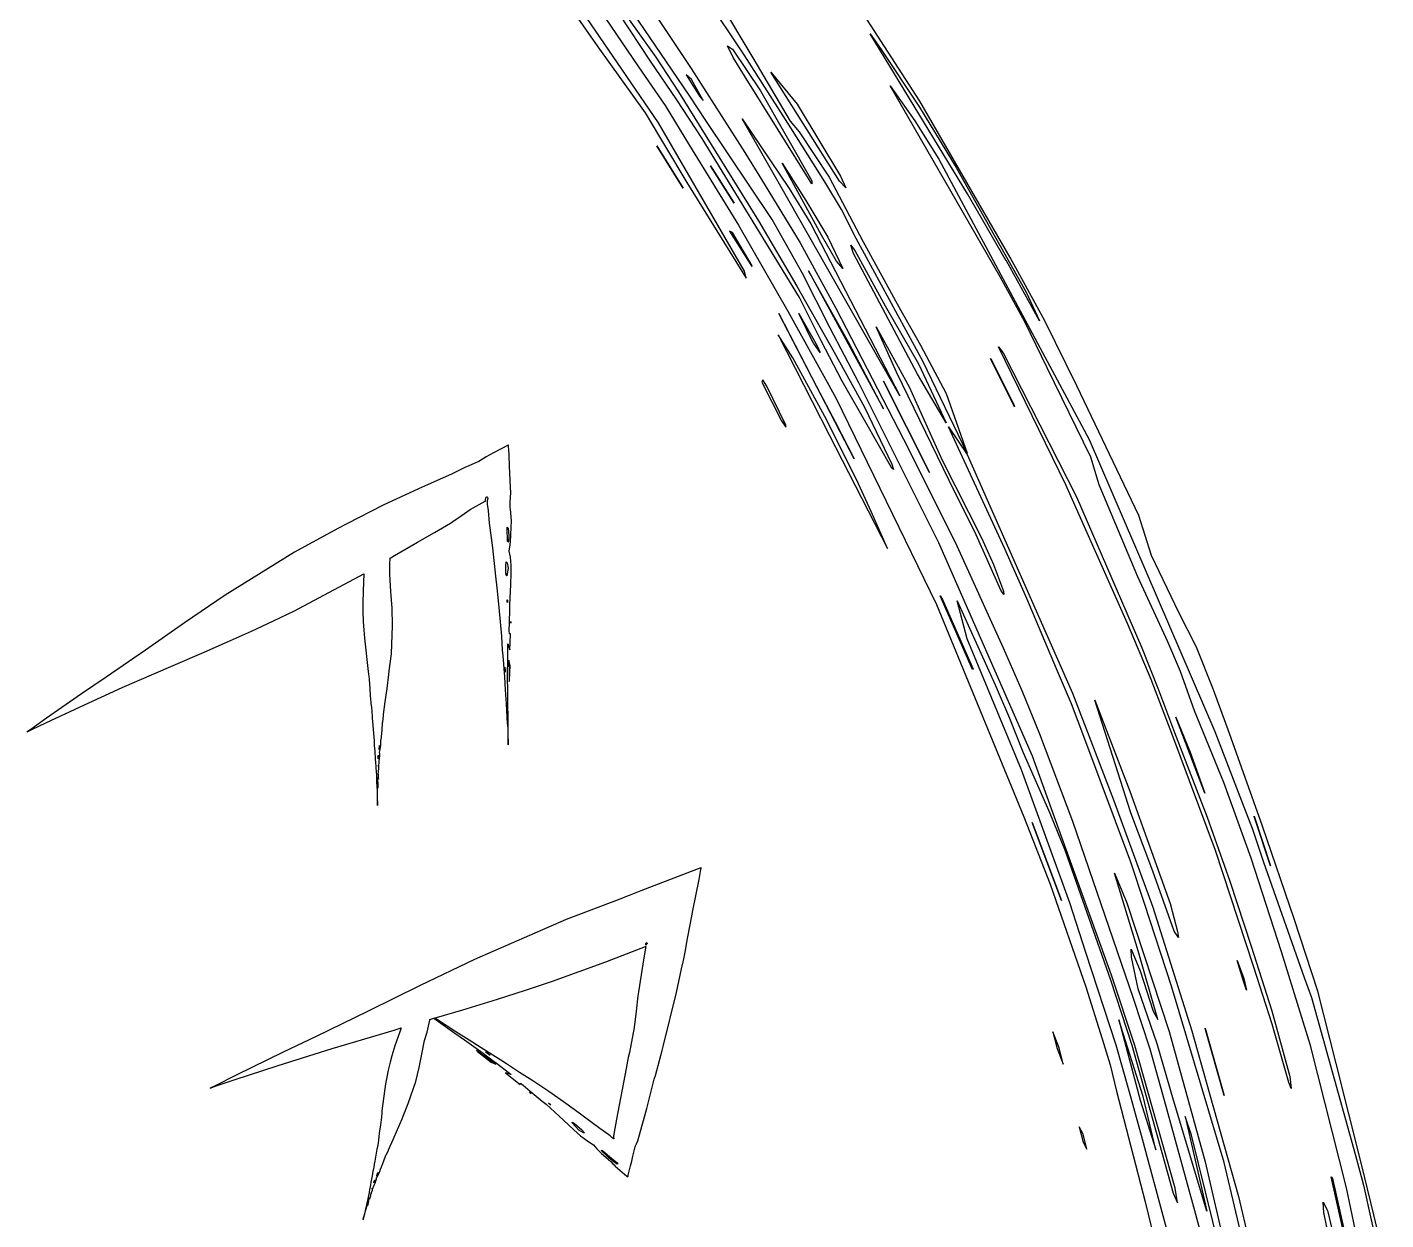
# Model space of a CAD drawing. Extents: x 0 to 153, y 0 to 357.
# Drawn here: x 124.64 to 151.35, y 298.52 to 321.98 of the extents above; entities that cross this region are included whole.
import ezdxf

# ---------------------------------------------------------------- set-up
doc = ezdxf.new("R2010")
doc.units = 0

msp = doc.modelspace()

# ---------------------------------------------------------------- linework, layer by layer
at = {"layer": 'Layer 1'}
for p, q in [((142.185082, 320.526338), (140.268872, 323.502463)), ((136.595697, 320.763963), (134.888667, 323.263043)), ((136.893815, 321.316627), (135.659805, 323.189277)), ((136.638201, 322.750932), (137.692381, 321.171052)), ((138.730272, 321.442166), (137.795897, 322.850136)), ((135.281441, 322.420643), (135.855878, 321.597119)), ((135.789028, 322.473133), (136.656578, 321.204023)), ((137.652411, 320.645268), (136.436511, 322.427698)), ((138.245717, 322.478054), (138.900678, 321.383004)), ((136.405306, 322.216928), (136.993378, 321.391801)), ((138.405, 321.615), (138.404408, 321.61472)), ((138.404408, 321.61472), (138.501413, 321.548849)), ((138.518849, 321.38401), (138.405, 321.615)), ((143.120285, 318.703721), (141.211915, 321.849591)), ((141.211915, 321.849591), (141.427025, 321.545548)), ((135.855878, 321.597119), (136.785503, 320.296459)), ((136.993378, 321.391801), (137.44103, 320.712083)), ((138.501413, 321.548849), (139.050546, 320.733628)), ((138.737757, 321.026105), (138.518849, 321.38401)), ((139.647211, 320.002916), (138.730272, 321.442166)), ((138.900678, 321.383004), (139.639005, 320.136104)), ((141.427025, 321.545548), (142.17648, 320.406548)), ((136.656578, 321.204023), (137.176338, 320.442901)), ((137.410521, 320.551907), (136.893815, 321.316627)), ((137.692381, 321.171052), (138.748051, 319.518292)), ((140.604057, 318.955675), (139.257437, 321.098455)), ((139.257437, 321.098455), (139.773, 320.47)), ((137.694829, 320.955327), (137.595382, 321.048601)), ((137.595382, 321.048601), (137.85377, 320.622895)), ((137.929, 320.538), (137.694829, 320.955327)), ((140.063477, 318.904255), (138.737757, 321.026105)), ((143.768248, 317.071815), (141.603118, 320.831805)), ((141.603118, 320.831805), (142.087535, 320.139514)), ((137.049386, 320.099169), (136.595697, 320.763963)), ((137.906667, 319.796314), (137.410521, 320.551907)), ((137.44103, 320.712083), (139.01442, 318.174293)), ((137.97816, 320.149556), (137.652411, 320.645268)), ((137.85377, 320.622895), (137.929, 320.538)), ((139.050546, 320.733628), (140.061916, 318.960628)), ((136.785503, 320.296459), (137.607678, 318.928069)), ((137.176338, 320.442901), (137.658791, 319.65722)), ((137.929, 320.538), (137.929, 320.538)), ((139.773, 320.47), (139.772998, 320.46985)), ((139.772998, 320.46985), (140.629499, 319.05207)), ((142.17648, 320.406548), (142.903343, 319.221858)), ((143.960052, 317.454963), (142.185082, 320.526338)), ((138.738306, 317.182759), (137.049386, 320.099169)), ((139.28618, 318.198176), (137.97816, 320.149556)), ((139.454854, 318.846837), (138.693529, 320.181917)), ((138.693529, 320.181917), (139.61773, 318.808807)), ((139.639005, 320.136104), (139.814025, 319.921977)), ((142.087535, 320.139514), (142.560627, 319.385276)), ((139.822427, 316.667984), (137.906667, 319.796314)), ((140.321366, 318.943956), (139.647211, 320.002916)), ((139.814025, 319.921977), (140.406437, 319.033799)), ((137.531, 318.817), (137.012392, 319.646637)), ((137.012392, 319.646637), (137.531, 318.817)), ((137.658791, 319.65722), (138.624236, 318.08674)), ((138.748051, 319.518292), (139.07448, 318.989202)), ((138.072, 319.257), (138.07197, 319.256218)), ((138.07197, 319.256218), (138.536716, 318.518207)), ((138.536716, 318.518207), (138.072, 319.257)), ((140.251525, 317.889788), (139.47697, 319.309428)), ((139.47697, 319.309428), (139.947279, 318.570624)), ((142.560627, 319.385276), (145.516845, 313.874078)), ((142.903343, 319.221858), (144.276553, 316.767578)), ((139.07448, 318.989202), (139.831261, 317.738002)), ((140.061916, 318.960628), (140.063477, 318.904255)), ((140.644742, 318.394142), (140.321366, 318.943956)), ((140.406437, 319.033799), (141.067364, 317.774589)), ((140.729081, 318.825971), (140.604057, 318.955675)), ((140.629499, 319.05207), (140.729081, 318.825971)), ((137.531, 318.817), (137.531, 318.817)), ((137.607678, 318.928069), (138.774258, 317.044239)), ((139.455, 318.847), (139.454854, 318.846837)), ((141.793306, 314.733761), (139.455, 318.847)), ((139.61773, 318.808807), (140.044896, 318.111961)), ((143.886698, 317.387121), (143.120285, 318.703721)), ((139.947279, 318.570624), (140.379, 317.855)), ((139.01442, 318.174293), (139.767264, 316.886423)), ((139.874864, 317.149466), (139.28618, 318.198176)), ((140.935693, 317.823946), (140.644742, 318.394142)), ((138.447, 317.973), (138.881966, 317.276459)), ((138.501475, 317.943863), (138.447, 317.973)), ((138.447, 317.973), (138.447, 317.973)), ((138.891463, 317.289484), (138.501475, 317.943863)), ((138.624236, 318.08674), (139.59375, 316.39772)), ((140.044896, 318.111961), (141.793306, 314.733761)), ((140.547417, 317.381899), (140.251525, 317.889788)), ((139.831261, 317.738002), (140.535332, 316.456072)), ((140.379, 317.855), (140.378378, 317.8549)), ((140.378378, 317.8549), (140.673125, 317.23768)), ((140.828, 317.698), (140.827244, 317.697927)), ((140.827244, 317.697927), (140.906681, 317.587389)), ((140.879949, 317.532947), (140.828, 317.698)), ((142.244113, 315.415256), (140.935693, 317.823946)), ((141.067364, 317.774589), (141.778, 316.469)), ((140.673125, 317.23768), (140.547417, 317.381899)), ((142.142179, 315.154407), (140.879949, 317.532947)), ((140.906681, 317.587389), (141.50147, 316.500889)), ((143.887, 317.387), (143.886698, 317.387121)), ((144.539759, 316.204503), (143.887, 317.387)), ((144.641807, 316.204233), (143.960052, 317.454963)), ((138.774258, 317.044239), (138.738306, 317.182759)), ((138.881966, 317.276459), (138.891463, 317.289484)), ((140.426303, 316.061716), (139.874864, 317.149466)), ((140.79, 315.775), (139.998556, 317.19105)), ((139.998556, 317.19105), (141.470126, 314.47575)), ((144.249547, 316.184142), (143.768248, 317.071815)), ((139.767264, 316.886423), (140.502201, 315.587493)), ((140.249389, 315.81067), (139.822427, 316.667984)), ((144.276553, 316.767578), (144.539759, 316.204503)), ((140.893656, 313.489743), (139.411706, 316.347983)), ((139.411706, 316.347983), (140.163263, 314.899003)), ((139.59375, 316.39772), (140.536936, 314.69222)), ((140.09865, 315.760208), (139.804103, 316.352146)), ((139.804103, 316.352146), (140.167436, 315.716864)), ((140.535332, 316.456072), (141.862752, 313.878632)), ((141.50147, 316.500889), (142.159612, 315.363039)), ((141.778, 316.469), (141.778078, 316.468957)), ((141.778078, 316.468957), (142.201851, 315.726795)), ((140.983782, 314.984546), (140.426303, 316.061716)), ((141.727456, 315.199371), (141.328648, 316.085514)), ((141.328648, 316.085514), (141.97628, 314.905124)), ((144.690276, 315.282499), (144.249547, 316.184142)), ((145.274106, 314.929083), (144.641807, 316.204233)), ((139.686592, 315.481843), (139.403106, 315.932343)), ((139.403106, 315.932343), (140.406, 313.963)), ((140.099, 315.761), (140.09865, 315.760208)), ((140.227877, 315.585193), (140.099, 315.761)), ((140.661018, 315.016986), (140.249389, 315.81067)), ((141.470126, 314.47575), (140.79, 315.775)), ((140.79, 315.775), (140.79, 315.775)), ((140.359392, 314.255333), (139.686592, 315.481843)), ((140.167436, 315.716864), (140.227877, 315.585193)), ((140.502201, 315.587493), (141.095564, 314.507033)), ((142.201851, 315.726795), (142.701601, 314.775326)), ((145.055247, 312.983487), (143.730947, 315.695377)), ((143.730947, 315.695377), (143.823, 315.574)), ((143.82246, 315.574435), (145.26941, 312.741645)), ((143.823, 315.574), (143.82246, 315.574435)), ((142.763046, 313.063271), (141.727456, 315.199371)), ((142.159612, 315.363039), (142.705288, 314.200629)), ((143.11798, 313.601386), (142.244113, 315.415256)), ((143.574385, 315.459582), (143.580898, 315.463897)), ((144.044626, 314.51481), (143.574385, 315.459582)), ((143.580898, 315.463897), (144.041369, 314.538799)), ((145.547184, 313.523739), (144.690276, 315.282499)), ((139.101, 315.047), (139.080581, 315.002804)), ((139.080581, 315.002804), (139.46847, 314.241293)), ((139.180234, 314.922294), (139.101, 315.047)), ((139.101, 315.047), (139.101, 315.047)), ((141.09829, 314.252286), (140.661018, 315.016986)), ((142.557652, 311.838696), (140.983782, 314.984546)), ((141.472, 315.021), (142.378088, 313.22515)), ((142.378088, 313.22515), (141.472, 315.021)), ((141.472, 315.021), (141.472, 315.021)), ((142.705288, 314.200629), (142.142179, 315.154407)), ((139.554418, 314.155215), (139.180234, 314.922294)), ((140.163263, 314.899003), (140.523, 314.221)), ((140.536936, 314.69222), (142.513338, 310.628782)), ((141.97628, 314.905124), (142.627648, 313.465474)), ((142.701601, 314.775326), (143.11798, 313.601386)), ((146.490066, 312.377033), (145.274106, 314.929083)), ((141.095564, 314.507033), (141.637916, 313.390053)), ((144.041369, 314.538799), (144.044626, 314.51481)), ((139.46847, 314.241293), (139.55367, 314.117962)), ((139.55367, 314.117962), (139.554418, 314.155215)), ((140.979482, 312.997473), (140.359392, 314.255333)), ((140.523, 314.221), (140.893656, 313.489743)), ((140.523, 314.221), (140.523, 314.221)), ((141.634738, 313.30636), (141.09829, 314.252286)), ((140.406, 313.963), (141.54856, 311.7277)), ((140.406, 313.963), (140.406, 313.963)), ((141.862752, 313.878632), (142.879952, 311.850972)), ((143.860457, 311.719199), (142.746657, 314.119779)), ((142.746657, 314.119779), (143.116297, 313.580171)), ((145.516845, 313.874078), (147.988, 308.129)), ((133.807106, 313.611048), (133.661395, 313.531035)), ((134.090739, 313.763341), (133.807106, 313.611048)), ((134.099082, 313.767275), (134.090739, 313.763341)), ((134.100033, 313.75401), (134.099082, 313.767275)), ((134.101726, 313.72725), (134.100033, 313.75401)), ((134.104777, 313.673233), (134.101726, 313.72725)), ((134.109857, 313.563951), (134.104777, 313.673233)), ((133.273439, 313.335413), (133.252953, 313.326983)), ((133.306476, 313.350794), (133.273439, 313.335413)), ((133.436789, 313.409846), (133.306476, 313.350794)), ((133.515752, 313.442237), (133.436789, 313.409846)), ((133.661395, 313.531035), (133.515752, 313.442237)), ((134.117861, 313.346282), (134.109857, 313.563951)), ((134.141265, 312.932827), (134.117861, 313.346282)), ((141.637916, 313.390053), (141.671427, 313.278821)), ((142.627648, 313.465474), (143.142, 312.444)), ((143.116297, 313.580171), (145.190247, 308.884841)), ((145.713791, 312.977896), (145.547184, 313.523739)), ((132.994567, 313.197248), (132.328, 312.904)), ((133.058468, 313.232215), (132.994567, 313.197248)), ((133.213202, 313.310109), (133.058468, 313.232215)), ((133.252953, 313.326983), (133.213202, 313.310109)), ((141.671427, 313.278821), (141.634738, 313.30636)), ((143.293059, 311.997241), (142.763046, 313.063271)), ((132.328, 312.904), (131.635055, 312.578268)), ((134.134616, 312.647222), (134.142826, 312.820949)), ((134.142826, 312.820949), (134.141265, 312.932827)), ((141.230612, 312.458686), (140.979482, 312.997473)), ((146.266737, 310.252757), (145.055247, 312.983487)), ((146.473623, 311.167726), (145.713791, 312.977896)), ((131.635055, 312.578268), (130.919789, 312.215139)), ((133.347598, 312.495987), (133.640719, 312.661948)), ((133.640719, 312.661948), (133.643908, 312.66188)), ((133.643908, 312.66188), (133.645398, 312.667358)), ((133.64445, 312.692219), (133.655508, 312.717455)), ((133.645398, 312.667358), (133.64445, 312.692219)), ((133.655508, 312.717455), (133.674772, 312.741264)), ((133.674772, 312.741264), (133.678232, 312.741111)), ((133.676948, 312.657435), (133.676542, 312.650721)), ((133.676542, 312.650721), (133.67817, 312.634352)), ((133.681021, 312.66856), (133.676948, 312.657435)), ((133.67817, 312.634352), (133.681495, 312.601722)), ((133.678232, 312.741111), (133.680673, 312.737109)), ((133.680673, 312.737109), (133.685626, 312.728377)), ((133.693156, 312.713349), (133.681021, 312.66856)), ((133.681495, 312.601722), (133.701439, 312.475668)), ((133.685626, 312.728377), (133.690647, 312.718607)), ((133.690647, 312.718607), (133.693156, 312.713349)), ((134.132514, 312.563966), (134.134616, 312.647222)), ((134.134278, 312.530879), (134.132514, 312.563966)), ((134.139163, 312.500608), (134.134278, 312.530879)), ((145.26941, 312.741645), (146.5526, 309.776835)), ((133.004348, 312.257831), (133.168037, 312.37254)), ((133.168037, 312.37254), (133.347598, 312.495987)), ((133.701439, 312.475668), (133.719617, 312.226709)), ((134.15525, 312.272474), (134.139163, 312.500608)), ((134.153624, 312.141416), (134.15525, 312.272474)), ((141.54856, 311.7277), (141.230612, 312.458686)), ((143.14158, 312.44478), (143.39963, 311.935398)), ((143.142, 312.444), (143.14158, 312.44478)), ((146.738139, 311.589608), (146.490066, 312.377033)), ((130.743008, 312.120372), (129.894366, 311.65829)), ((130.919789, 312.215139), (130.743008, 312.120372)), ((132.313299, 311.852493), (132.64651, 312.040975)), ((132.64651, 312.040975), (132.96066, 312.225438)), ((132.96066, 312.225438), (133.004348, 312.257831)), ((133.719617, 312.226709), (133.732913, 312.133576)), ((133.732913, 312.133576), (133.78603, 311.740441)), ((134.06996, 312.136012), (134.076, 312.147)), ((134.077896, 311.869594), (134.06996, 312.136012)), ((134.076, 312.147), (134.075862, 312.14675)), ((134.075862, 312.14675), (134.091666, 312.126213)), ((134.091666, 312.126213), (134.10252, 311.983773)), ((134.136595, 311.861474), (134.153624, 312.141416)), ((143.781343, 310.910201), (143.293059, 311.997241)), ((131.856356, 311.587117), (132.313299, 311.852493)), ((133.78603, 311.740441), (133.843623, 311.185)), ((134.084204, 311.851667), (134.077896, 311.869594)), ((134.098451, 311.860724), (134.084204, 311.851667)), ((134.10252, 311.983773), (134.098451, 311.860724)), ((134.115228, 311.677279), (134.127301, 311.758446)), ((134.127301, 311.758446), (134.136595, 311.861474)), ((144.403676, 307.644914), (142.557652, 311.838696)), ((142.879952, 311.850972), (143.825113, 309.774662)), ((143.39963, 311.935398), (143.633462, 311.414044)), ((129.894366, 311.65829), (128.527056, 310.813035)), ((131.768303, 311.420987), (131.773865, 311.537087)), ((131.773865, 311.537087), (131.856356, 311.587117)), ((134.045878, 311.396057), (134.055, 311.465)), ((134.055, 311.465), (134.054492, 311.464741)), ((134.054492, 311.464741), (134.070231, 311.444221)), ((134.13931, 311.554462), (134.115228, 311.677279)), ((134.150164, 311.400341), (134.13931, 311.554462)), ((144.28918, 310.744511), (143.860457, 311.719199)), ((147.276418, 310.467478), (146.738139, 311.589608)), ((129.891241, 310.5039), (131.255291, 311.232648)), ((131.255291, 311.232648), (131.240503, 310.897467)), ((131.766539, 311.214951), (131.768303, 311.420987)), ((131.78573, 310.882908), (131.766539, 311.214951)), ((134.049338, 311.245274), (134.045878, 311.396057)), ((134.050896, 311.22026), (134.049338, 311.245274)), ((134.061954, 311.188191), (134.050896, 311.22026)), ((134.068603, 311.192634), (134.061954, 311.188191)), ((134.08997, 311.343823), (134.068603, 311.192634)), ((134.070231, 311.444221), (134.08997, 311.343823)), ((134.144872, 311.015759), (134.151315, 311.247317)), ((134.151315, 311.247317), (134.150164, 311.400341)), ((143.633462, 311.414044), (143.834325, 310.885442)), ((133.843623, 311.185), (133.869672, 310.954594)), ((133.869672, 310.954594), (133.902299, 310.635017)), ((134.123367, 310.625463), (134.144872, 311.015759)), ((147.060408, 309.894946), (146.473623, 311.167726)), ((128.527056, 310.813035), (127.725977, 310.265835)), ((131.240503, 310.897467), (131.237381, 310.649527)), ((131.808872, 310.551427), (131.78573, 310.882908)), ((134.07403, 310.67291), (134.074312, 310.717258)), ((134.078585, 310.668059), (134.07403, 310.67291)), ((134.074312, 310.717258), (134.078382, 310.711916)), ((134.078382, 310.711916), (134.078585, 310.668059)), ((143.22365, 309.345325), (142.588704, 310.794345)), ((142.588704, 310.794345), (142.63205, 310.725778)), ((142.63205, 310.725778), (143.233488, 309.353278)), ((143.117929, 309.950534), (142.92168, 310.699345)), ((142.92168, 310.699345), (143.665163, 309.046655)), ((143.838869, 310.825831), (143.781343, 310.910201)), ((143.834325, 310.885442), (143.838869, 310.825831)), ((144.872163, 309.363811), (144.28918, 310.744511)), ((129.478867, 310.30821), (129.891241, 310.5039)), ((131.237381, 310.649527), (131.238603, 310.49654)), ((131.238603, 310.49654), (131.244369, 310.292014)), ((131.819597, 310.210635), (131.808872, 310.551427)), ((133.902299, 310.635017), (133.908204, 310.56491)), ((133.908204, 310.56491), (133.935269, 310.284356)), ((134.119162, 310.267746), (134.128252, 310.534917)), ((134.128252, 310.534917), (134.123367, 310.625463)), ((142.513338, 310.628782), (144.233266, 306.45032)), ((147.628284, 309.790083), (147.276418, 310.467478)), ((127.725977, 310.265835), (126.961463, 309.729148)), ((129.049607, 310.104728), (129.478867, 310.30821)), ((131.244369, 310.292014), (131.256646, 310.124205)), ((131.256646, 310.124205), (131.267906, 309.963313)), ((131.796804, 309.654023), (131.819597, 310.210635)), ((133.935269, 310.284356), (133.96125, 310.00648)), ((134.113328, 310.111993), (134.119162, 310.267746)), ((134.146536, 310.29308), (134.143, 310.27)), ((134.143, 310.27), (134.145644, 310.256637)), ((134.145644, 310.256637), (134.14762, 310.274205)), ((134.14762, 310.274205), (134.146536, 310.29308)), ((146.736775, 309.153707), (146.266737, 310.252757)), ((128.113671, 309.692046), (128.515668, 309.867269)), ((128.515668, 309.867269), (129.049607, 310.104728)), ((131.267906, 309.963313), (131.339949, 309.311358)), ((133.96125, 310.00648), (133.977396, 309.729744)), ((134.119365, 310.051262), (134.113328, 310.111993)), ((134.141548, 310.049024), (134.119365, 310.051262)), ((134.127451, 309.73484), (134.134774, 309.879671)), ((134.134774, 309.879671), (134.141548, 310.049024)), ((144.185879, 307.374864), (143.117929, 309.950534)), ((147.310174, 309.310656), (147.060408, 309.894946)), ((126.961463, 309.729148), (126.192408, 309.1985)), ((127.46, 309.409), (128.113671, 309.692046)), ((131.756238, 309.318845), (131.796804, 309.654023)), ((133.977396, 309.729744), (133.987164, 309.614456)), ((133.987164, 309.614456), (134.020201, 309.201385)), ((134.083289, 309.562775), (134.084305, 309.787635)), ((134.084305, 309.787635), (134.086475, 309.852264)), ((134.086475, 309.852264), (134.127451, 309.73484)), ((143.825113, 309.774662), (144.191223, 308.931947)), ((146.5526, 309.776835), (146.877198, 308.948062)), ((147.958851, 308.949744), (147.628284, 309.790083)), ((126.506354, 308.993926), (127.46, 309.409)), ((134.02892, 309.31208), (134.027562, 309.396465)), ((134.027562, 309.396465), (134.034, 309.32)), ((134.077252, 309.255238), (134.081525, 309.354078)), ((134.081525, 309.354078), (134.086001, 309.430461)), ((134.086001, 309.430461), (134.083289, 309.562775)), ((134.129934, 309.429184), (134.104833, 309.529717)), ((134.104833, 309.529717), (134.110873, 309.254793)), ((134.120903, 309.139116), (134.129934, 309.429184)), ((143.233488, 309.353278), (143.22365, 309.345325)), ((145.167319, 308.675562), (144.872163, 309.363811)), ((126.192408, 309.1985), (125.706633, 308.871072)), ((131.339949, 309.311358), (131.345783, 309.264738)), ((131.345783, 309.264738), (131.358201, 309.158369)), ((131.358201, 309.158369), (131.373723, 308.967514)), ((131.713433, 308.972677), (131.748234, 309.249311)), ((131.748234, 309.249311), (131.756238, 309.318845)), ((134.020201, 309.201385), (134.036821, 308.948184)), ((134.031496, 309.294563), (134.02892, 309.31208)), ((134.034209, 309.320101), (134.031496, 309.294563)), ((134.034, 309.32), (134.034209, 309.320101)), ((134.085933, 308.857192), (134.077252, 309.255238)), ((134.110873, 309.254793), (134.111, 309.142)), ((134.111, 309.142), (134.11507, 309.115017)), ((134.111, 309.142), (134.111, 309.142)), ((134.11507, 309.115017), (134.120903, 309.139116)), ((147.162583, 308.034817), (146.736775, 309.153707)), ((147.585657, 308.536984), (147.310174, 309.310656)), ((125.706633, 308.871072), (125.016806, 308.389232)), ((125.677869, 308.6164), (126.506354, 308.993926)), ((131.373723, 308.967514), (131.382407, 308.83001)), ((131.382407, 308.83001), (131.391836, 308.699087)), ((131.677684, 308.710473), (131.713433, 308.972677)), ((134.036821, 308.948184), (134.053983, 308.674194)), ((134.087832, 308.656814), (134.085933, 308.857192)), ((143.665163, 309.046655), (143.951635, 308.389967)), ((144.191223, 308.931947), (144.538816, 308.081671)), ((145.190247, 308.884841), (145.995124, 306.784321)), ((146.877198, 308.948062), (147.19277, 308.106707)), ((148.275306, 308.090276), (147.958851, 308.949744)), ((125.003714, 308.299465), (125.677869, 308.6164)), ((131.391836, 308.699087), (131.394889, 308.679311)), ((131.394889, 308.679311), (131.404386, 308.606896)), ((131.404386, 308.606896), (131.41368, 308.52819)), ((131.41368, 308.52819), (131.418833, 308.408246)), ((131.643357, 308.462377), (131.677684, 308.710473)), ((134.053983, 308.674194), (134.074401, 308.28755)), ((134.090138, 308.408583), (134.087832, 308.656814)), ((145.432015, 307.974492), (145.167319, 308.675562)), ((146.337684, 306.525827), (145.625474, 308.746797)), ((145.625474, 308.746797), (146.317403, 306.957507)), ((148.165793, 307.123954), (147.585657, 308.536984)), ((125.016806, 308.389232), (124.710931, 308.167662)), ((124.7439, 308.174647), (125.003714, 308.299465)), ((131.418833, 308.408246), (131.418698, 308.383588)), ((131.418698, 308.383588), (131.423041, 308.331185)), ((131.423041, 308.331185), (131.442373, 308.089738)), ((131.614475, 308.162869), (131.624635, 308.30107)), ((131.624635, 308.30107), (131.62823, 308.318757)), ((131.62823, 308.318757), (131.642, 308.437008)), ((131.642, 308.437008), (131.643357, 308.462377)), ((134.074401, 308.28755), (134.077113, 308.250359)), ((134.091021, 308.053548), (134.090138, 308.408583)), ((143.951635, 308.389967), (144.210227, 307.728089)), ((147.78897, 306.914325), (147.216771, 308.410065)), ((147.216771, 308.410065), (147.499, 307.719)), ((124.636092, 308.118453), (124.7439, 308.174647)), ((124.710931, 308.167662), (124.636092, 308.118453)), ((131.442373, 308.089738), (131.448545, 308.018054)), ((131.448545, 308.018054), (131.455262, 307.946725)), ((131.591138, 307.948796), (131.600567, 308.00778)), ((131.600567, 308.00778), (131.60294, 308.026096)), ((131.60294, 308.026096), (131.614475, 308.162869)), ((134.077113, 308.250359), (134.083763, 308.194783)), ((134.083763, 308.194783), (134.088512, 308.017138)), ((134.088512, 308.017138), (134.090818, 307.962088)), ((134.090818, 307.962088), (134.091021, 308.053548)), ((144.538816, 308.081671), (145.188347, 306.362141)), ((148.001242, 305.789757), (147.162583, 308.034817)), ((147.19277, 308.106707), (147.835926, 306.444617)), ((147.988, 308.129), (148.480627, 306.84954)), ((148.924982, 306.268126), (148.275306, 308.090276)), ((131.455262, 307.946725), (131.457162, 307.877601)), ((131.457162, 307.877601), (131.459874, 307.851653)), ((131.459874, 307.851653), (131.469915, 307.742114)), ((131.469915, 307.742114), (131.478599, 307.587194)), ((131.55692, 307.776268), (131.560699, 307.849581)), ((131.558331, 307.771298), (131.55692, 307.776268)), ((131.562742, 307.773689), (131.558331, 307.771298)), ((131.560699, 307.849581), (131.562674, 307.852479)), ((131.562674, 307.852479), (131.566947, 307.846697)), ((131.566811, 307.807504), (131.562742, 307.773689)), ((131.563457, 307.723207), (131.56882, 307.745503)), ((131.567527, 307.689239), (131.563457, 307.723207)), ((131.566947, 307.846697), (131.566811, 307.807504)), ((131.56882, 307.745503), (131.573976, 307.773773)), ((131.573976, 307.773773), (131.586049, 307.850461)), ((131.586049, 307.850461), (131.589916, 307.886303)), ((131.589916, 307.886303), (131.591138, 307.948796)), ((134.091659, 307.898155), (134.090778, 307.948109)), ((134.090778, 307.948109), (134.091252, 307.903134)), ((134.091135, 307.948554), (134.091, 307.961985)), ((134.091, 307.961985), (134.091, 307.958)), ((134.091, 307.958), (134.091135, 307.948554)), ((134.091252, 307.903134), (134.092, 307.865)), ((134.092, 307.865), (134.091659, 307.898155)), ((134.092, 307.865), (134.092, 307.865)), ((144.210227, 307.728089), (144.741521, 306.524369)), ((146.033046, 306.364202), (145.432015, 307.974492)), ((131.478599, 307.587194), (131.482601, 307.522847)), ((131.482601, 307.522847), (131.488638, 307.434391)), ((131.534235, 307.445888), (131.534712, 307.458012)), ((131.534712, 307.458012), (131.535457, 307.444598)), ((131.535863, 307.603845), (131.537839, 307.645648)), ((131.535871, 307.596891), (131.535863, 307.603845)), ((131.538248, 307.588004), (131.535871, 307.596891)), ((131.537839, 307.645648), (131.54157, 307.664624)), ((131.540147, 307.589226), (131.538248, 307.588004)), ((131.549099, 307.631079), (131.540147, 307.589226)), ((131.54157, 307.664624), (131.545642, 307.658909)), ((131.545642, 307.658909), (131.549099, 307.631079)), ((131.546979, 307.43336), (131.557421, 307.540288)), ((131.557421, 307.540288), (131.56407, 307.604409)), ((131.56407, 307.604409), (131.567121, 307.646689)), ((131.567121, 307.646689), (131.567527, 307.689239)), ((145.955222, 303.333496), (144.403676, 307.644914)), ((147.49897, 307.719355), (147.78897, 306.914325)), ((147.499, 307.719), (147.49897, 307.719355)), ((131.488638, 307.434391), (131.489928, 307.415157)), ((131.489928, 307.415157), (131.495897, 307.338198)), ((131.495897, 307.338198), (131.501324, 307.261882)), ((131.501324, 307.261882), (131.504171, 307.185736)), ((131.504171, 307.185736), (131.506071, 307.154023)), ((131.528595, 307.141342), (131.530358, 307.203276)), ((131.530358, 307.203276), (131.53131, 307.221084)), ((131.53131, 307.221084), (131.5404, 307.189337)), ((131.535457, 307.444598), (131.534235, 307.445888)), ((131.539926, 307.292735), (131.542706, 307.335488)), ((131.540942, 307.276134), (131.539926, 307.292735)), ((131.5404, 307.189337), (131.543383, 307.229223)), ((131.546504, 307.275759), (131.540942, 307.276134)), ((131.542706, 307.335488), (131.547388, 307.408652)), ((131.543383, 307.229223), (131.546504, 307.275759)), ((131.547388, 307.408652), (131.546979, 307.43336)), ((145.132939, 304.761034), (144.185879, 307.374864)), ((131.506071, 307.154023), (131.511972, 307.040313)), ((131.511972, 307.040313), (131.514619, 306.970457)), ((131.514496, 307.071125), (131.514564, 307.094428)), ((131.51497, 307.066327), (131.514496, 307.071125)), ((131.514564, 307.094428), (131.515786, 307.073434)), ((131.514619, 306.970457), (131.517128, 306.894805)), ((131.515786, 307.073434), (131.51497, 307.066327)), ((131.524186, 306.89089), (131.524931, 306.946398)), ((131.524931, 306.946398), (131.525273, 307.056377)), ((131.525273, 307.056377), (131.526831, 307.083732)), ((131.526831, 307.083732), (131.528391, 307.104899)), ((131.528391, 307.104899), (131.528595, 307.141342)), ((131.532734, 307.057138), (131.532, 307.026)), ((131.532, 307.026), (131.532748, 307.018623)), ((131.533208, 307.132858), (131.532734, 307.057138)), ((131.532748, 307.018623), (131.534159, 307.025373)), ((131.538364, 307.105556), (131.533208, 307.132858)), ((131.534159, 307.025373), (131.538364, 307.105556)), ((146.317403, 306.957507), (147.110678, 304.742337)), ((148.703395, 305.636084), (148.165793, 307.123954)), ((131.517128, 306.894805), (131.519572, 306.787792)), ((131.519572, 306.787792), (131.519911, 306.777516)), ((131.519911, 306.777516), (131.520995, 306.762217)), ((131.520865, 306.681265), (131.520797, 306.671921)), ((131.520797, 306.671921), (131.520932, 306.679891)), ((131.521, 306.693), (131.520865, 306.681265)), ((131.520932, 306.679891), (131.521, 306.693)), ((131.520995, 306.762217), (131.521, 306.713)), ((131.521, 306.713), (131.521203, 306.697924)), ((131.521, 306.672), (131.521, 306.672)), ((131.521, 306.672), (131.521, 306.672)), ((131.521203, 306.697924), (131.52168, 306.723225)), ((131.52168, 306.723225), (131.523373, 306.822003)), ((131.523373, 306.822003), (131.524186, 306.89089)), ((145.995124, 306.784321), (146.769747, 304.669731)), ((148.480627, 306.84954), (148.724975, 306.209201)), ((144.233266, 306.45032), (144.750788, 305.12436)), ((144.741521, 306.524369), (145.041627, 305.783514)), ((146.766343, 305.381197), (146.337684, 306.525827)), ((147.835926, 306.444617), (148.283304, 305.181607)), ((148.76, 306.459), (148.760108, 306.459721)), ((149.080295, 305.486848), (148.76, 306.459)), ((148.760108, 306.459721), (149.080295, 305.486848)), ((144.9724, 304.801338), (144.394909, 306.335338)), ((144.394909, 306.335338), (144.973, 304.802)), ((145.188347, 306.362141), (146.380847, 302.881241)), ((146.333965, 305.558766), (146.033046, 306.364202)), ((148.724975, 306.209201), (148.941575, 305.559433)), ((149.543307, 304.440366), (148.924982, 306.268126)), ((145.041627, 305.783514), (145.934964, 303.242984)), ((148.74398, 303.511737), (148.001242, 305.789757)), ((149.296626, 303.794484), (148.703395, 305.636084)), ((137.607346, 305.339464), (136.70309, 304.992379)), ((137.828763, 305.424495), (137.607346, 305.339464)), ((137.883779, 305.44556), (137.828763, 305.424495)), ((137.844706, 305.219878), (137.874418, 305.375292)), ((137.874418, 305.375292), (137.881812, 305.414298)), ((137.881812, 305.414298), (137.885543, 305.433817)), ((137.887375, 305.443585), (137.883779, 305.44556)), ((137.885543, 305.433817), (137.887375, 305.443585)), ((146.47861, 303.811693), (146.011287, 305.344673)), ((146.011287, 305.344673), (146.256038, 304.758552)), ((146.602598, 304.743068), (146.333965, 305.558766)), ((147.187878, 304.201507), (146.766343, 305.381197)), ((148.941575, 305.559433), (149.745434, 303.287863)), ((137.725179, 304.608165), (137.844706, 305.219878)), ((144.750788, 305.12436), (145.452079, 303.10245)), ((148.283304, 305.181607), (148.697716, 303.907677)), ((136.339568, 304.852515), (135.235528, 304.430218)), ((136.397297, 304.872714), (136.339568, 304.852515)), ((136.473, 304.902), (136.397297, 304.872714)), ((136.70309, 304.992379), (136.473, 304.902)), ((144.973, 304.802), (144.9724, 304.801338)), ((137.69655, 304.464709), (137.725179, 304.608165)), ((145.450413, 303.778207), (145.132939, 304.761034)), ((146.256038, 304.758552), (147.088525, 302.226452)), ((147.136943, 303.118578), (146.602598, 304.743068)), ((146.769747, 304.669731), (147.532971, 302.239951)), ((147.110678, 304.742337), (147.254893, 304.193661)), ((135.235528, 304.430218), (133.433258, 303.644131)), ((137.620438, 304.056692), (137.670975, 304.327323)), ((137.670975, 304.327323), (137.69655, 304.464709)), ((150.013006, 303.018316), (149.543307, 304.440366)), ((137.569765, 303.790147), (137.620438, 304.056692)), ((147.27213, 304.07574), (147.187878, 304.201507)), ((147.254893, 304.193661), (147.272, 304.075)), ((147.272, 304.075), (147.27213, 304.07574)), ((136.012432, 303.60029), (136.534498, 303.797563)), ((136.534498, 303.797563), (136.794989, 303.897518)), ((136.788323, 303.833167), (136.740768, 303.54917)), ((136.79938, 303.899238), (136.788323, 303.833167)), ((136.794989, 303.897518), (136.79938, 303.899238)), ((136.79776, 303.950523), (136.819, 303.975)), ((136.798234, 303.944162), (136.79776, 303.950523)), ((136.800405, 303.932935), (136.798234, 303.944162)), ((136.803526, 303.923387), (136.800405, 303.932935)), ((136.807393, 303.938839), (136.803526, 303.923387)), ((136.813023, 303.945384), (136.807393, 303.938839)), ((136.820078, 303.954203), (136.813023, 303.945384)), ((136.819, 303.975), (136.818983, 303.974571)), ((136.818983, 303.974571), (136.822714, 303.962664)), ((136.822997, 303.95834), (136.820078, 303.954203)), ((136.822714, 303.962664), (136.822997, 303.95834)), ((137.544461, 303.658476), (137.569765, 303.790147)), ((146.042963, 301.956397), (145.450413, 303.778207)), ((146.347756, 303.690713), (146.34416, 303.844448)), ((146.34416, 303.844448), (146.515717, 303.419704)), ((146.863987, 302.463603), (146.47861, 303.811693)), ((148.697716, 303.907677), (149.105614, 302.632457)), ((149.865092, 301.949864), (149.296626, 303.794484)), ((133.433258, 303.644131), (132.364978, 303.12964)), ((135.489074, 303.406403), (136.012432, 303.60029)), ((136.740768, 303.54917), (136.653737, 303.009364)), ((137.399836, 302.996091), (137.522823, 303.549446)), ((137.522823, 303.549446), (137.526554, 303.566847)), ((137.526554, 303.566847), (137.531778, 303.593049)), ((137.531778, 303.593049), (137.544461, 303.658476)), ((146.476508, 303.067214), (146.347756, 303.690713)), ((148.542905, 303.233995), (148.42738, 303.624647)), ((148.42738, 303.624647), (148.554233, 303.27034)), ((149.113214, 302.373867), (148.74398, 303.511737)), ((134.433951, 303.042954), (134.964226, 303.216394)), ((134.964226, 303.216394), (135.489074, 303.406403)), ((145.934964, 303.242984), (146.357168, 301.957184)), ((146.410675, 301.950166), (145.955222, 303.333496)), ((146.515717, 303.419704), (146.772409, 302.625833)), ((148.543, 303.234), (148.542905, 303.233995)), ((148.610395, 303.043038), (148.543, 303.234)), ((148.554233, 303.27034), (148.610395, 303.043038)), ((149.745434, 303.287863), (149.888704, 302.89247)), ((132.364978, 303.12964), (131.341868, 302.624124)), ((133.88197, 302.862614), (134.433951, 303.042954)), ((136.645188, 302.927621), (136.608965, 302.628802)), ((136.653737, 303.009364), (136.645188, 302.927621)), ((137.147552, 301.959211), (137.399836, 302.996091)), ((145.452079, 303.10245), (145.770637, 302.08346)), ((146.851846, 301.984264), (146.476508, 303.067214)), ((148.171983, 299.650488), (147.136943, 303.118578)), ((150.373895, 301.599676), (150.013006, 303.018316)), ((132.685882, 302.501556), (133.19906, 302.654577)), ((133.19906, 302.654577), (133.88197, 302.862614)), ((146.380847, 302.881241), (146.706531, 301.883868)), ((149.888704, 302.89247), (150.745812, 299.81364)), ((131.341868, 302.624124), (130.314628, 302.125867)), ((132.497873, 302.21123), (132.550107, 302.451658)), ((132.549562, 302.461375), (132.632663, 302.485897)), ((132.550107, 302.451658), (132.549562, 302.461375)), ((132.632663, 302.485897), (132.814736, 302.356095)), ((132.64104, 302.488345), (132.685882, 302.501556)), ((132.669397, 302.475812), (132.64104, 302.488345)), ((132.704393, 302.454256), (132.669397, 302.475812)), ((133.066766, 302.220376), (132.704393, 302.454256)), ((136.608965, 302.628802), (136.56738, 302.304885)), ((146.096, 302.455), (146.520383, 300.87496)), ((146.575196, 300.950396), (146.096, 302.455)), ((146.096, 302.455), (146.096, 302.455)), ((146.772409, 302.625833), (146.863987, 302.463603)), ((149.105614, 302.632457), (149.457347, 301.341107)), ((130.314628, 302.125867), (129.667403, 301.819552)), ((130.634543, 301.890782), (131.851723, 302.254518)), ((131.851723, 302.254518), (131.990576, 302.295796)), ((131.963779, 302.222568), (131.866435, 301.942322)), ((131.990576, 302.295796), (131.963779, 302.222568)), ((132.449642, 302.049593), (132.497873, 302.21123)), ((132.814736, 302.356095), (133.045786, 302.193338)), ((133.045786, 302.193338), (133.232132, 302.061244)), ((133.323729, 302.056123), (133.066766, 302.220376)), ((136.56738, 302.304885), (136.478039, 301.81499)), ((144.924, 301.905), (144.801964, 302.217352)), ((144.801964, 302.217352), (144.886066, 301.889602)), ((147.088525, 302.226452), (147.79408, 299.661482)), ((147.532971, 302.239951), (147.818492, 301.238181)), ((147.798, 302.289), (147.798065, 302.28968)), ((148.166822, 300.96514), (147.798, 302.289)), ((147.798065, 302.28968), (148.166822, 300.96514)), ((149.438692, 301.224637), (149.113214, 302.373867)), ((129.573313, 301.557246), (130.634543, 301.890782)), ((131.866435, 301.942322), (131.807417, 301.747549)), ((132.393336, 301.783015), (132.449642, 302.049593)), ((133.232132, 302.061244), (133.602653, 301.802144)), ((133.561021, 301.904005), (133.323729, 302.056123)), ((133.492995, 301.839929), (133.467352, 301.853516)), ((133.467352, 301.853516), (133.488855, 301.830551)), ((133.948704, 301.660066), (133.561021, 301.904005)), ((136.987594, 301.358725), (137.123199, 301.852249)), ((137.123199, 301.852249), (137.147552, 301.959211)), ((144.886066, 301.889602), (145.007221, 301.581574)), ((145.007221, 301.581574), (144.924, 301.905)), ((144.924, 301.905), (144.924, 301.905)), ((145.770637, 302.08346), (145.925168, 301.573349)), ((146.310439, 301.036353), (146.042963, 301.956397)), ((146.357168, 301.957184), (146.719208, 300.646544)), ((147.203408, 299.147306), (146.410675, 301.950166)), ((146.706531, 301.883868), (146.98934, 300.873858)), ((147.174541, 300.873564), (146.851846, 301.984264)), ((150.574728, 299.154174), (149.865092, 301.949864)), ((129.667403, 301.819552), (128.744221, 301.367509)), ((131.774115, 301.626476), (131.733619, 301.463484)), ((131.807417, 301.747549), (131.774115, 301.626476)), ((132.340966, 301.515751), (132.393336, 301.783015)), ((133.488855, 301.830551), (133.756266, 301.623008)), ((133.59753, 301.763546), (133.492995, 301.839929)), ((133.853, 301.583), (133.59753, 301.763546)), ((133.602653, 301.802144), (133.693621, 301.730101)), ((133.6692, 301.807186), (133.645934, 301.827673)), ((133.645934, 301.827673), (133.662554, 301.818718)), ((133.662554, 301.818718), (133.740972, 301.76277)), ((133.740972, 301.76277), (133.6692, 301.807186)), ((133.693621, 301.730101), (133.763697, 301.672898)), ((133.756266, 301.623008), (133.853, 301.583)), ((133.763697, 301.672898), (133.886548, 301.585525)), ((133.853, 301.583), (133.853, 301.583)), ((133.886548, 301.585525), (134.094399, 301.429843)), ((134.056905, 301.59205), (133.948704, 301.660066)), ((134.315361, 301.419474), (134.056905, 301.59205)), ((136.452738, 301.71376), (136.412036, 301.496991)), ((136.478039, 301.81499), (136.452738, 301.71376)), ((150.87093, 299.614636), (150.373895, 301.599676)), ((128.744221, 301.367509), (128.33293, 301.159065)), ((128.707521, 301.275473), (129.573313, 301.557246)), ((131.707705, 301.32771), (131.682401, 301.197651)), ((131.733619, 301.463484), (131.707705, 301.32771)), ((132.274486, 301.244491), (132.340966, 301.515751)), ((134.153824, 301.38285), (134.03918, 301.41692)), ((134.03918, 301.41692), (134.171867, 301.308671)), ((134.094399, 301.429843), (134.153824, 301.38285)), ((134.576134, 301.256022), (134.315361, 301.419474)), ((136.412036, 301.496991), (136.224076, 300.50224)), ((136.962563, 301.285883), (136.987594, 301.358725)), ((145.925168, 301.573349), (146.05243, 301.055791)), ((149.457347, 301.341107), (149.488278, 301.104041)), ((128.233464, 301.113263), (128.373223, 301.164052)), ((128.33293, 301.159065), (128.233464, 301.113263)), ((128.373223, 301.164052), (128.707521, 301.275473)), ((131.682401, 301.197651), (131.611783, 300.664457)), ((132.12891, 300.812341), (132.274486, 301.244491)), ((134.171867, 301.308671), (134.327213, 301.183681)), ((134.327213, 301.183681), (134.33264, 301.207475)), ((134.33264, 301.207475), (134.38962, 301.172234)), ((134.38962, 301.172234), (134.527804, 301.05549)), ((134.527804, 301.05549), (134.760617, 300.853811)), ((134.831604, 301.08784), (134.576134, 301.256022)), ((134.894421, 301.04429), (134.831604, 301.08784)), ((135.183267, 300.842501), (134.894421, 301.04429)), ((136.816172, 300.712007), (136.962563, 301.285883)), ((146.05243, 301.055791), (146.616149, 298.878591)), ((147.818492, 301.238181), (148.452761, 298.979811)), ((149.488278, 301.104041), (149.438692, 301.224637)), ((132.026463, 300.560636), (132.12891, 300.812341)), ((134.525, 301.027), (134.512723, 301.033429)), ((134.512723, 301.033429), (134.527783, 301.018607)), ((134.544606, 301.006471), (134.525, 301.027)), ((134.527783, 301.018607), (134.544606, 301.006471)), ((134.760617, 300.853811), (134.84107, 300.79442)), ((134.84107, 300.79442), (135.179437, 300.48307)), ((134.887756, 300.815678), (134.892913, 300.817408)), ((134.92622, 300.784286), (134.887756, 300.815678)), ((134.892913, 300.817408), (134.931783, 300.785167)), ((134.931783, 300.785167), (134.926, 300.784)), ((134.926, 300.784), (134.92622, 300.784286)), ((135.392958, 300.691938), (135.183267, 300.842501)), ((146.561707, 300.111229), (146.310439, 301.036353)), ((146.520383, 300.87496), (146.828428, 299.896166)), ((146.828428, 299.896166), (146.575196, 300.950396)), ((146.98934, 300.873858), (147.548377, 298.849708)), ((147.829432, 298.693694), (147.174541, 300.873564)), ((131.601598, 300.539678), (131.581721, 300.385895)), ((131.608936, 300.626357), (131.601598, 300.539678)), ((131.611783, 300.664457), (131.608936, 300.626357)), ((131.919826, 300.300772), (132.005638, 300.508298)), ((132.005638, 300.508298), (132.026463, 300.560636)), ((135.896575, 300.319264), (135.392958, 300.691938)), ((136.663337, 300.149423), (136.816172, 300.712007)), ((146.719208, 300.646544), (147.167659, 299.046254)), ((147.526543, 300.186904), (147.405865, 300.555424)), ((147.405865, 300.555424), (147.829432, 298.693694)), ((131.564966, 300.275761), (131.550109, 300.170583)), ((131.581721, 300.385895), (131.564966, 300.275761)), ((131.830824, 300.10296), (131.919826, 300.300772)), ((135.179437, 300.48307), (135.382674, 300.294568)), ((135.352096, 300.43091), (135.349587, 300.441933)), ((135.349587, 300.441933), (135.380248, 300.429264)), ((135.481119, 300.287996), (135.352096, 300.43091)), ((135.380248, 300.429264), (135.402701, 300.411439)), ((135.382674, 300.294568), (135.51794, 300.175637)), ((135.402701, 300.411439), (135.53661, 300.296857)), ((135.573919, 300.2313), (135.481119, 300.287996)), ((135.53661, 300.296857), (135.595426, 300.232937)), ((136.074304, 300.191087), (135.896575, 300.319264)), ((136.224076, 300.50224), (136.17035, 300.207832)), ((145.395, 300.206), (145.321667, 300.34824)), ((145.321667, 300.34824), (145.398663, 300.051492)), ((131.536475, 300.029551), (131.515444, 299.932715)), ((131.544615, 300.094657), (131.536475, 300.029551)), ((131.5495, 300.154285), (131.544615, 300.094657)), ((131.550109, 300.170583), (131.5495, 300.154285)), ((131.74379, 299.915054), (131.830824, 300.10296)), ((135.51794, 300.175637), (135.656189, 300.066352)), ((135.574, 300.231), (135.573919, 300.2313)), ((135.595426, 300.232937), (135.574, 300.231)), ((135.656189, 300.066352), (135.769543, 299.996361)), ((135.769543, 299.996361), (135.838465, 299.9184)), ((136.096882, 300.1755), (136.074304, 300.191087)), ((136.105024, 300.168634), (136.096882, 300.1755)), ((136.113569, 300.159628), (136.105024, 300.168634)), ((136.128561, 300.142517), (136.113569, 300.159628)), ((136.13175, 300.13913), (136.128561, 300.142517)), ((136.134939, 300.139198), (136.13175, 300.13913)), ((136.141247, 300.138128), (136.134939, 300.139198)), ((136.163633, 300.115573), (136.141247, 300.138128)), ((136.164381, 300.180391), (136.163294, 300.168044)), ((136.163294, 300.168044), (136.166822, 300.146389)), ((136.167431, 300.115675), (136.163633, 300.115573)), ((136.166957, 300.190687), (136.164381, 300.180391)), ((136.166822, 300.146389), (136.168721, 300.122612)), ((136.168179, 300.195806), (136.166957, 300.190687)), ((136.168721, 300.122612), (136.167431, 300.115675)), ((136.17035, 300.207832), (136.168179, 300.195806)), ((136.592249, 299.958703), (136.599022, 299.975493)), ((136.599022, 299.975493), (136.605197, 299.989228)), ((136.605197, 299.989228), (136.617615, 300.016821)), ((136.617615, 300.016821), (136.639933, 300.074871)), ((136.639933, 300.074871), (136.663337, 300.149423)), ((145.4705, 299.913257), (145.395, 300.206)), ((145.395, 300.206), (145.395, 300.206)), ((145.398663, 300.051492), (145.4705, 299.913257)), ((147.064644, 298.260319), (146.561707, 300.111229)), ((148.795083, 295.049804), (147.526543, 300.186904)), ((131.502829, 299.870228), (131.469112, 299.672859)), ((131.509949, 299.913126), (131.502829, 299.870228)), ((131.515444, 299.932715), (131.509949, 299.913126)), ((131.650978, 299.684681), (131.690732, 299.791844)), ((131.690732, 299.791844), (131.69807, 299.804936)), ((131.69807, 299.804936), (131.737016, 299.895247)), ((131.737016, 299.895247), (131.74379, 299.915054)), ((135.838465, 299.9184), (135.92706, 299.826009)), ((135.92706, 299.826009), (135.969675, 299.791123)), ((135.934887, 299.869582), (135.930004, 299.892919)), ((135.930004, 299.892919), (135.947166, 299.885812)), ((136.010457, 299.798761), (135.934887, 299.869582)), ((135.947166, 299.885812), (136.08813, 299.765758)), ((135.969675, 299.791123), (136.016617, 299.750861)), ((136.07083, 299.74366), (136.010457, 299.798761)), ((136.016617, 299.750861), (136.108263, 299.667324)), ((136.16735, 299.665377), (136.07083, 299.74366)), ((136.08813, 299.765758), (136.16146, 299.702925)), ((136.523395, 299.674249), (136.543337, 299.773255)), ((136.543337, 299.773255), (136.592249, 299.958703)), ((150.745812, 299.81364), (150.910791, 299.20152)), ((131.434381, 299.478671), (131.42027, 299.388789)), ((131.437365, 299.500038), (131.434381, 299.478671)), ((131.450525, 299.555596), (131.437365, 299.500038)), ((131.459479, 299.614157), (131.450525, 299.555596)), ((131.469112, 299.672859), (131.459479, 299.614157)), ((131.511601, 299.392706), (131.531139, 299.450026)), ((131.52745, 299.386026), (131.555737, 299.443805)), ((131.536567, 299.446041), (131.52795, 299.414906)), ((131.531139, 299.450026), (131.533716, 299.45179)), ((131.533716, 299.45179), (131.536567, 299.446041)), ((131.555737, 299.443805), (131.567268, 299.471279)), ((131.567268, 299.471279), (131.581989, 299.520668)), ((131.581989, 299.520668), (131.603901, 299.565067)), ((131.603901, 299.565067), (131.610208, 299.579009)), ((131.610208, 299.579009), (131.650978, 299.684681)), ((136.108263, 299.667324), (136.153701, 299.62352)), ((136.153701, 299.62352), (136.176493, 299.601083)), ((136.16146, 299.702925), (136.234045, 299.644248)), ((136.234304, 299.617061), (136.16735, 299.665377)), ((136.176493, 299.601083), (136.198676, 299.580936)), ((136.198676, 299.580936), (136.288967, 299.496768)), ((136.234045, 299.644248), (136.249172, 299.624422)), ((136.235, 299.617), (136.234304, 299.617061)), ((136.249172, 299.624422), (136.235, 299.617)), ((136.288967, 299.496768), (136.379594, 299.417094)), ((136.451691, 299.397934), (136.497549, 299.58501)), ((136.497549, 299.58501), (136.523395, 299.674249)), ((147.79408, 299.661482), (148.666047, 295.925692)), ((149.005486, 296.110608), (148.171983, 299.650488)), ((151.114327, 298.620142), (150.87093, 299.614636)), ((131.384928, 299.210853), (131.371632, 299.138827)), ((131.395037, 299.263172), (131.384928, 299.210853)), ((131.42027, 299.388789), (131.395037, 299.263172)), ((131.427605, 299.122329), (131.460907, 299.20465)), ((131.45238, 299.255591), (131.453941, 299.261103)), ((131.454892, 299.248316), (131.45238, 299.255591)), ((131.453941, 299.261103), (131.464863, 299.293841)), ((131.472595, 299.27925), (131.454892, 299.248316)), ((131.460907, 299.20465), (131.481258, 299.253881)), ((131.464863, 299.293841), (131.472595, 299.307952)), ((131.472595, 299.307952), (131.475243, 299.302308)), ((131.473, 299.279), (131.472595, 299.27925)), ((131.475243, 299.302308), (131.473, 299.279)), ((131.481258, 299.253881), (131.493335, 299.286715)), ((131.493335, 299.286715), (131.502967, 299.32048)), ((131.502967, 299.32048), (131.506354, 299.348597)), ((131.506354, 299.348597), (131.516325, 299.364913)), ((131.51194, 299.388346), (131.511601, 299.392706)), ((131.51669, 299.389094), (131.51194, 299.388346)), ((131.516325, 299.364913), (131.52745, 299.386026)), ((131.52795, 299.414906), (131.51669, 299.389094)), ((136.379594, 299.417094), (136.424366, 299.383448)), ((136.424366, 299.383448), (136.445465, 299.369489)), ((136.445465, 299.369489), (136.447023, 299.370982)), ((136.447023, 299.370982), (136.447703, 299.374764)), ((136.447703, 299.374764), (136.449114, 299.382412)), ((136.449114, 299.382412), (136.451691, 299.397934)), ((151.089597, 295.720904), (150.270274, 299.369544)), ((150.270274, 299.369544), (150.297, 299.336)), ((150.297, 299.336), (151.105608, 295.72755)), ((150.910791, 299.20152), (151.048363, 298.583872)), ((131.327614, 298.910967), (131.308688, 298.818844)), ((131.332694, 298.936711), (131.327614, 298.910967)), ((131.346466, 298.998103), (131.332694, 298.936711)), ((131.357727, 299.060291), (131.346466, 298.998103)), ((131.346543, 298.894762), (131.36167, 298.94362)), ((131.368646, 299.123158), (131.357727, 299.060291)), ((131.36167, 298.94362), (131.366484, 298.957528)), ((131.366484, 298.957528), (131.368316, 298.929834)), ((131.368316, 298.929834), (131.379848, 298.960799)), ((131.371632, 299.138827), (131.368646, 299.123158)), ((131.379848, 298.960799), (131.392943, 298.997025)), ((131.387719, 298.998789), (131.390295, 299.012271)), ((131.392943, 298.997025), (131.387719, 298.998789)), ((131.390295, 299.012271), (131.402236, 299.045573)), ((131.402236, 299.045573), (131.422723, 299.102556)), ((131.411441, 299.04975), (131.409, 299.045)), ((131.409, 299.045), (131.410425, 299.045612)), ((131.410425, 299.045612), (131.411441, 299.04975)), ((131.418939, 299.134487), (131.421177, 299.145358)), ((131.421855, 299.143933), (131.418939, 299.134487)), ((131.421177, 299.145358), (131.421855, 299.143933)), ((131.422723, 299.102556), (131.427605, 299.122329)), ((147.167659, 299.046254), (147.253471, 298.856883)), ((147.253471, 298.856883), (147.203408, 299.147306)), ((148.452761, 298.979811), (148.656407, 298.114476)), ((151.032012, 296.982954), (150.574728, 299.154174)), ((131.249196, 298.563704), (131.272194, 298.641902)), ((131.28203, 298.70164), (131.261204, 298.615777)), ((131.272194, 298.641902), (131.287999, 298.696526)), ((131.29607, 298.762541), (131.28203, 298.70164)), ((131.287999, 298.696526), (131.300752, 298.740536)), ((131.308688, 298.818844), (131.29607, 298.762541)), ((131.300752, 298.740536), (131.324902, 298.827994)), ((131.31949, 298.84425), (131.317252, 298.838789)), ((131.317252, 298.838789), (131.317794, 298.84274)), ((131.317794, 298.84274), (131.322874, 298.861276)), ((131.322874, 298.861276), (131.31949, 298.84425)), ((131.325647, 298.802237), (131.324767, 298.796167)), ((131.324767, 298.796167), (131.327614, 298.801151)), ((131.324902, 298.827994), (131.332364, 298.849364)), ((131.333109, 298.826827), (131.325647, 298.802237)), ((131.327614, 298.801151), (131.349063, 298.863866)), ((131.332364, 298.849364), (131.3384, 298.865812)), ((131.35, 298.887), (131.333109, 298.826827)), ((131.3384, 298.865812), (131.346543, 298.894762)), ((131.349063, 298.863866), (131.35, 298.887)), ((131.35, 298.887), (131.35, 298.887)), ((146.616149, 298.878591), (147.112577, 296.830451)), ((147.548377, 298.849708), (147.691376, 298.316328)), ((150.126654, 298.66465), (150.118244, 298.871976)), ((150.118244, 298.871976), (150.198697, 298.705981)), ((150.865511, 295.15177), (150.126654, 298.66465)), ((150.198697, 298.705981), (150.755631, 296.399751)), ((131.24, 298.531), (131.237694, 298.522556)), ((131.237694, 298.522556), (131.239797, 298.529894)), ((131.239797, 298.529894), (131.24285, 298.540694)), ((131.24285, 298.540694), (131.24, 298.531)), ((131.243159, 298.54359), (131.249196, 298.563704)), ((131.246348, 298.555726), (131.243159, 298.54359)), ((131.256996, 298.595036), (131.246348, 298.555726)), ((131.259305, 298.607502), (131.256996, 298.595036)), ((131.261204, 298.615777), (131.259305, 298.607502)), ((151.048363, 298.583872), (151.324523, 297.353252)), ((151.347888, 297.617972), (151.114327, 298.620142))]:
    msp.add_line(p, q, dxfattribs=at)

doc.saveas('drawing.dxf')
